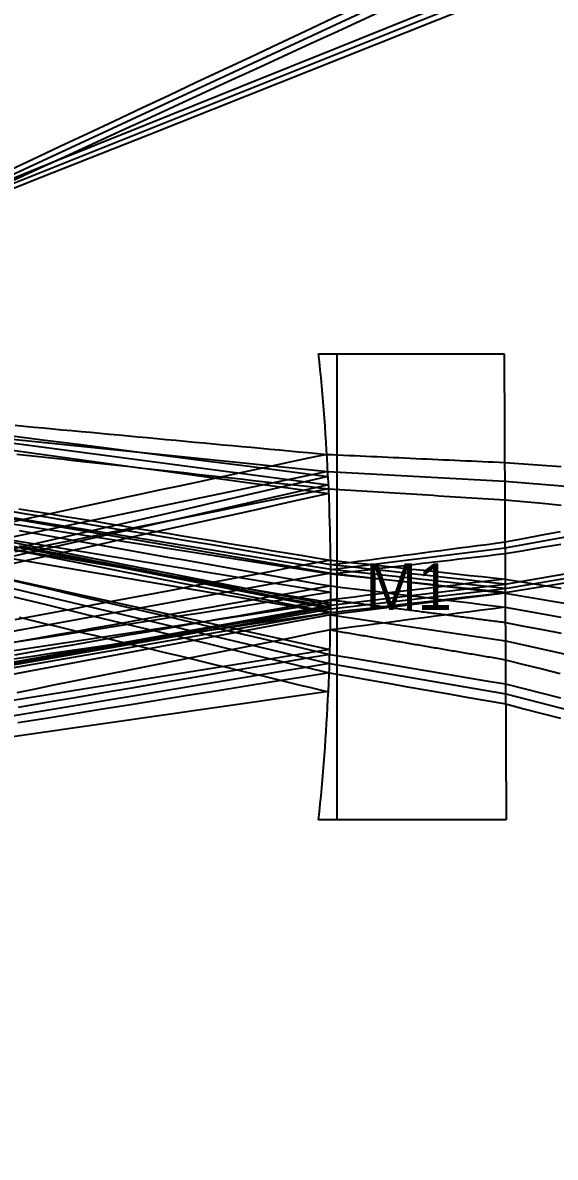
# Model space of a CAD drawing. Header units: millimetres. Extents: x -1037 to 1592, y -235 to 734.
# Drawn here: x 335 to 620, y -206 to 402 of the extents above; entities that cross this region are included whole.
import ezdxf

# ---------------------------------------------------------------- set-up
doc = ezdxf.new("R2010")
doc.units = ezdxf.units.MM
for name, color, linetype in [('main_beam', 255, 'Continuous'), ('main_beam_width', 255, 'Continuous'), ('Mirrors', 255, 'Continuous'), ('text', 255, 'Continuous')]:
    doc.layers.add(name, color=color, linetype=linetype)

msp = doc.modelspace()

# ---------------------------------------------------------------- linework, layer by layer
at = {"layer": 'main_beam'}
for p, q in [((297.59, 306.19), (1204.31, 727.93)), ((298.51, 303.82), (1226.81, 675.67)), ((593.38, 120.91), (1577.61, 297.82)), ((593.48, 99.14), (1579.4, 266.31)), ((-3.86, 221.25), (498.76, 154.61)), ((-3.06, 213.14), (498.41, 161.79)), ((-1.18, 193.21), (499.98, 107.35)), ((499.96, 109.3), (-0.94, 190.54)), ((499.94, 88.15), (-0.59, 186.64)), ((0.25, 177.18), (499.29, 58.81)), ((0.37, 175.78), (499.53, 66.42)), ((0.44, 174.98), (499.97, 91.55)), ((498.41, 161.79), (-480.64, -41.85)), ((498.41, 161.79), (593.22, 156.65)), ((498.76, 154.61), (-476.51, -66.42)), ((593.22, 156.65), (1589.98, 76.17)), ((499.96, 109.3), (593.38, 120.91)), ((499.98, 107.35), (-483.52, -73.57)), ((593.48, 99.14), (499.96, 109.3)), ((499.98, 107.35), (593.49, 96.57)), ((499.94, 88.15), (593.48, 99.14)), ((499.97, 91.55), (-488.59, -59.28)), ((593.49, 96.57), (499.91, 84.95)), ((593.49, 96.57), (1579.26, -71.48)), ((0, 0), (499.94, 88.15)), ((499.91, 84.95), (-482.95, -99.4)), ((499.91, 84.95), (593.6, 70.93)), ((593.6, 70.93), (1569.85, -145.73)), ((499.53, 66.42), (-487.74, -92.61)), ((499.29, 58.81), (-487.25, -104.67)), ((499.29, 58.81), (593.72, 42.52)), ((593.72, 42.52), (1562.37, -205.93))]:
    msp.add_line(p, q, dxfattribs=at)
at = {"layer": 'main_beam_width'}
for points in [[(297.61, 306.14), (349.14, 326.9), (400.67, 347.67), (452.19, 368.45), (503.72, 389.22), (555.24, 409.99), (606.76, 430.77), (658.29, 451.54), (709.81, 472.32), (761.33, 493.09), (812.86, 513.87), (864.38, 534.65), (915.9, 555.43), (967.42, 576.21), (1018.94, 596.98), (1070.47, 617.76), (1121.99, 638.54), (1173.51, 659.32), (1225.03, 680.1)], [(299.41, 301.51), (351.03, 322.06), (402.65, 342.6), (454.27, 363.15), (505.89, 383.69), (557.51, 404.23), (609.13, 424.78), (660.75, 445.32), (712.37, 465.86), (763.99, 486.4), (815.61, 506.94), (867.23, 527.48), (918.85, 548.01), (970.47, 568.55), (1022.09, 589.09), (1073.72, 609.63), (1125.34, 630.16), (1176.96, 650.7), (1228.58, 671.24)], [(296.6, 308.76), (311.19, 315.62), (325.78, 322.49), (340.38, 329.35), (354.97, 336.21), (369.56, 343.08), (384.15, 349.94), (398.75, 356.8), (413.34, 363.67), (427.93, 370.53), (442.52, 377.4), (457.12, 384.26), (471.71, 391.13), (486.3, 397.99), (500.89, 404.85), (515.49, 411.72), (530.08, 418.58), (544.67, 425.45), (559.26, 432.31), (573.86, 439.18), (588.45, 446.04), (603.04, 452.91), (617.63, 459.77), (632.22, 466.63)], [(298.59, 303.63), (313.24, 310.37), (327.9, 317.11), (342.56, 323.85), (357.21, 330.59), (371.87, 337.34), (386.52, 344.08), (401.18, 350.82), (415.84, 357.56), (430.49, 364.3), (445.15, 371.04), (459.81, 377.78), (474.46, 384.52), (489.12, 391.26), (503.78, 398), (518.43, 404.74), (533.09, 411.48), (547.75, 418.22), (562.4, 424.96), (577.06, 431.7), (591.72, 438.44), (606.37, 445.18), (621.03, 451.92)], [(-4.12, 223.91), (17.73, 221.09), (39.59, 218.28), (61.44, 215.46), (83.3, 212.65), (105.15, 209.83), (127.01, 207.02), (148.86, 204.2), (170.72, 201.39), (192.57, 198.57), (214.43, 195.76), (236.28, 192.94), (258.14, 190.13), (279.99, 187.32), (301.85, 184.5), (323.7, 181.69), (345.56, 178.87), (367.41, 176.06), (389.27, 173.25), (411.12, 170.43), (432.98, 167.62), (454.83, 164.81), (476.68, 161.99), (498.54, 159.18)], [(-3.59, 218.59), (18.26, 215.61), (40.11, 212.63), (61.96, 209.65), (83.81, 206.67), (105.66, 203.69), (127.51, 200.71), (149.36, 197.73), (171.21, 194.75), (193.06, 191.77), (214.91, 188.79), (236.76, 185.81), (258.61, 182.83), (280.46, 179.85), (302.31, 176.87), (324.16, 173.89), (346.01, 170.9), (367.86, 167.92), (389.71, 164.94), (411.56, 161.96), (433.41, 158.98), (455.26, 156), (477.11, 153.02), (498.96, 150.03)], [(499.96, 90.13), (444.32, 101.06), (388.68, 112), (333.04, 122.94), (277.4, 133.88), (221.77, 144.83), (166.13, 155.79), (110.5, 166.75), (54.86, 177.71), (-0.77, 188.67)], [(499.92, 86.18), (444.33, 97.13), (388.74, 108.08), (333.15, 119.02), (277.56, 129.96), (221.97, 140.9), (166.38, 151.83), (110.78, 162.76), (55.19, 173.68), (-0.41, 184.6)], [(330.76, 186.6), (335.82, 186.13), (340.89, 185.66), (345.95, 185.18), (351.02, 184.71), (356.08, 184.24), (361.15, 183.77), (366.21, 183.29), (371.28, 182.82), (376.34, 182.35), (381.41, 181.87), (386.47, 181.4), (391.54, 180.93), (396.6, 180.46), (401.67, 179.98), (406.73, 179.51), (411.8, 179.04), (416.86, 178.56), (421.93, 178.09), (426.99, 177.62), (432.06, 177.15), (437.12, 176.67), (442.19, 176.2), (447.25, 175.73), (452.31, 175.25), (457.38, 174.78), (462.44, 174.31), (467.51, 173.84), (472.57, 173.36), (477.64, 172.89), (482.7, 172.42), (487.77, 171.95), (492.83, 171.47), (497.9, 171)], [(-0.02, 180.25), (21.69, 175.18), (43.41, 170.12), (65.13, 165.05), (86.84, 159.99), (108.56, 154.92), (130.27, 149.86), (151.99, 144.79), (173.71, 139.73), (195.42, 134.66), (217.14, 129.6), (238.86, 124.53), (260.57, 119.47), (282.29, 114.4), (304, 109.34), (325.72, 104.27), (347.44, 99.21), (369.15, 94.14), (390.87, 89.08), (412.59, 84.01), (434.3, 78.95), (456.02, 73.89), (477.74, 68.82), (499.45, 63.76)], [(0.09, 179.01), (35.79, 173.16), (71.5, 167.3), (107.21, 161.44), (142.92, 155.59), (178.62, 149.73), (214.33, 143.88), (250.04, 138.02), (285.75, 132.17), (321.46, 126.31), (357.16, 120.45), (392.87, 114.6), (428.58, 108.74), (464.29, 102.89), (500, 97.03)], [(0.51, 174.09), (22.19, 168.87), (43.87, 163.64), (65.55, 158.41), (87.23, 153.19), (108.9, 147.96), (130.58, 142.73), (152.26, 137.5), (173.94, 132.28), (195.62, 127.05), (217.3, 121.82), (238.97, 116.59), (260.65, 111.36), (282.33, 106.14), (304.01, 100.91), (325.69, 95.68), (347.37, 90.45), (369.04, 85.22), (390.72, 79.99), (412.4, 74.77), (434.08, 69.54), (455.76, 64.31), (477.43, 59.08), (499.11, 53.85)], [(0.78, 170.95), (36.43, 164.89), (72.09, 158.82), (107.74, 152.76), (143.39, 146.7), (179.04, 140.64), (214.7, 134.57), (250.35, 128.51), (286, 122.45), (321.66, 116.39), (357.31, 110.32), (392.96, 104.26), (428.61, 98.2), (464.27, 92.13), (499.92, 86.07)], [(497.9, 171.01), (488.01, 168.89), (478.12, 166.76), (468.23, 164.64), (458.34, 162.52), (448.45, 160.39), (438.56, 158.27), (428.67, 156.15), (418.78, 154.02), (408.89, 151.9), (399, 149.78), (389.11, 147.65), (379.22, 145.53), (369.33, 143.41), (359.44, 141.28), (349.55, 139.16), (339.66, 137.04), (329.77, 134.91)], [(331.7, 171.19), (336.76, 170.63), (341.83, 170.06), (346.89, 169.5), (351.96, 168.93), (357.02, 168.37), (362.09, 167.8), (367.15, 167.24), (372.22, 166.67), (377.28, 166.11), (382.35, 165.54), (387.41, 164.98), (392.48, 164.41), (397.54, 163.85), (402.61, 163.29), (407.67, 162.72), (412.74, 162.16), (417.81, 161.59), (422.87, 161.03), (427.94, 160.46), (433, 159.9), (438.07, 159.33), (443.13, 158.77), (448.2, 158.2), (453.26, 157.64), (458.33, 157.07), (463.39, 156.51), (468.46, 155.95), (473.52, 155.38), (478.59, 154.82), (483.65, 154.25), (488.72, 153.69), (493.78, 153.12), (498.85, 152.56)], [(497.9, 171), (500.88, 170.87), (503.85, 170.73), (506.83, 170.59), (509.81, 170.46), (512.79, 170.32), (515.76, 170.19), (518.74, 170.05), (521.72, 169.92), (524.7, 169.78), (527.67, 169.64), (530.65, 169.51), (533.63, 169.37), (536.61, 169.24), (539.58, 169.1), (542.56, 168.96), (545.54, 168.83), (548.52, 168.69), (551.49, 168.56), (554.47, 168.42), (557.45, 168.28), (560.43, 168.15), (563.4, 168.01), (566.38, 167.88), (569.36, 167.74), (572.34, 167.61), (575.32, 167.47), (578.29, 167.33), (581.27, 167.2), (584.25, 167.06), (587.23, 166.93), (590.2, 166.79), (593.18, 166.65)], [(593.18, 166.65), (603.27, 165.96), (613.35, 165.27), (623.44, 164.58)], [(498.54, 159.18), (478.22, 154.5), (457.91, 149.81), (437.59, 145.13), (417.27, 140.44), (396.96, 135.75), (376.64, 131.07), (356.32, 126.38), (336.01, 121.69), (315.69, 117.01)], [(498.85, 152.57), (488.96, 150.58), (479.07, 148.59), (469.18, 146.6), (459.3, 144.61), (449.41, 142.62), (439.52, 140.63), (429.63, 138.64), (419.74, 136.64), (409.85, 134.65), (399.97, 132.66), (390.08, 130.67), (380.19, 128.68), (370.3, 126.69), (360.41, 124.7), (350.52, 122.71), (340.64, 120.72), (330.75, 118.73)], [(498.85, 152.56), (501.8, 152.38), (504.75, 152.19), (507.7, 152), (510.65, 151.82), (513.6, 151.63), (516.55, 151.45), (519.5, 151.26), (522.45, 151.08), (525.4, 150.89), (528.35, 150.71), (531.31, 150.52), (534.26, 150.34), (537.21, 150.15), (540.16, 149.97), (543.11, 149.78), (546.06, 149.59), (549.01, 149.41), (551.96, 149.22), (554.91, 149.04), (557.86, 148.85), (560.81, 148.67), (563.76, 148.48), (566.71, 148.3), (569.66, 148.11), (572.61, 147.93), (575.56, 147.74), (578.52, 147.56), (581.47, 147.37), (584.42, 147.19), (587.37, 147), (590.32, 146.81), (593.27, 146.63)], [(498.96, 150.04), (478.64, 145.51), (458.32, 140.99), (438, 136.47), (417.68, 131.94), (397.36, 127.42), (377.04, 122.9), (356.72, 118.37), (336.4, 113.85), (316.08, 109.33)], [(593.27, 146.62), (603.32, 145.69), (613.37, 144.75), (623.42, 143.81)], [(499.94, 111.77), (487.41, 113.86), (474.87, 115.96), (462.34, 118.05), (449.81, 120.15), (437.27, 122.24), (424.74, 124.34), (412.21, 126.43), (399.67, 128.53), (387.14, 130.62), (374.61, 132.72), (362.07, 134.82), (349.54, 136.91), (337, 139.01), (324.47, 141.1)], [(332.77, 141.85), (340.73, 140.53), (348.69, 139.22), (356.65, 137.91), (364.6, 136.59), (372.56, 135.28), (380.52, 133.97), (388.48, 132.65), (396.44, 131.34), (404.4, 130.03), (412.36, 128.72), (420.32, 127.4), (428.28, 126.09), (436.24, 124.78), (444.2, 123.46), (452.16, 122.15), (460.12, 120.84), (468.08, 119.53), (476.04, 118.21), (484, 116.9), (491.96, 115.59), (499.92, 114.27)], [(499.98, 106.83), (487.47, 108.8), (474.96, 110.77), (462.45, 112.73), (449.93, 114.7), (437.42, 116.67), (424.91, 118.64), (412.4, 120.6), (399.89, 122.57), (387.38, 124.54), (374.87, 126.5), (362.35, 128.47), (349.84, 130.44), (337.33, 132.4), (324.82, 134.37)], [(333.05, 130.09), (341, 128.67), (348.95, 127.26), (356.9, 125.85), (364.85, 124.44), (372.8, 123.02), (380.75, 121.61), (388.7, 120.2), (396.65, 118.79), (404.6, 117.37), (412.55, 115.96), (420.5, 114.55), (428.45, 113.14), (436.4, 111.72), (444.35, 110.31), (452.3, 108.9), (460.25, 107.48), (468.2, 106.07), (476.15, 104.66), (484.1, 103.25), (492.05, 101.83), (500, 100.42)], [(593.37, 124.03), (603.29, 125.91), (613.2, 127.8), (623.12, 129.68)], [(333.07, 121.98), (338.13, 120.98), (343.18, 119.98), (348.24, 118.98), (353.3, 117.99), (358.35, 116.99), (363.41, 115.99), (368.47, 114.99), (373.52, 113.99), (378.58, 113), (383.64, 112), (388.7, 111), (393.75, 110), (398.81, 109.01), (403.87, 108.01), (408.92, 107.01), (413.98, 106.01), (419.04, 105.01), (424.09, 104.02), (429.15, 103.02), (434.21, 102.02), (439.27, 101.02), (444.32, 100.02), (449.38, 99.03), (454.44, 98.03), (459.49, 97.03), (464.55, 96.03), (469.61, 95.04), (474.66, 94.04), (479.72, 93.04), (484.78, 92.04), (489.84, 91.04), (494.89, 90.05), (499.95, 89.05)], [(499.94, 111.77), (504.86, 112.41), (509.78, 113.06), (514.69, 113.7), (519.61, 114.35), (524.53, 114.99), (529.44, 115.64), (534.36, 116.28), (539.28, 116.93), (544.2, 117.57), (549.11, 118.22), (554.03, 118.86), (558.95, 119.51), (563.86, 120.15), (568.78, 120.8), (573.7, 121.44), (578.62, 122.09), (583.53, 122.73), (588.45, 123.38), (593.37, 124.02)], [(593.39, 117.81), (603.36, 119.5), (613.32, 121.18), (623.29, 122.87)], [(499.98, 106.83), (504.9, 107.41), (509.81, 107.99), (514.73, 108.56), (519.65, 109.14), (524.56, 109.72), (529.48, 110.3), (534.4, 110.87), (539.31, 111.45), (544.23, 112.03), (549.15, 112.61), (554.06, 113.18), (558.98, 113.76), (563.9, 114.34), (568.81, 114.92), (573.73, 115.49), (578.64, 116.07), (583.56, 116.65), (588.48, 117.23), (593.39, 117.8)], [(499.92, 114.28), (489.34, 112.28), (478.76, 110.27), (468.18, 108.27), (457.61, 106.26), (447.03, 104.26), (436.45, 102.25), (425.87, 100.25), (415.3, 98.25), (404.72, 96.24), (394.14, 94.24), (383.56, 92.23), (372.99, 90.23), (362.41, 88.22), (351.83, 86.22), (341.25, 84.22), (330.68, 82.21)], [(499.92, 114.27), (506.15, 113.59), (512.39, 112.91), (518.62, 112.23), (524.86, 111.55), (531.09, 110.87), (537.33, 110.19), (543.57, 109.51), (549.8, 108.83), (556.04, 108.15), (562.27, 107.47), (568.51, 106.79), (574.75, 106.11), (580.98, 105.43), (587.22, 104.75), (593.45, 104.06)], [(593.47, 101.36), (583.07, 102.51), (572.68, 103.67), (562.29, 104.83), (551.9, 105.98), (541.51, 107.14), (531.12, 108.3), (520.73, 109.45), (510.33, 110.61), (499.94, 111.77)], [(593.49, 96.92), (583.1, 98.02), (572.71, 99.13), (562.32, 100.23), (551.93, 101.33), (541.54, 102.43), (531.15, 103.53), (520.76, 104.63), (510.37, 105.73), (499.98, 106.83)], [(593.45, 104.06), (587.22, 103.33), (580.99, 102.59), (574.76, 101.86), (568.53, 101.12), (562.3, 100.39), (556.06, 99.65), (549.83, 98.92), (543.6, 98.18), (537.37, 97.45), (531.14, 96.71), (524.91, 95.98), (518.67, 95.24), (512.44, 94.51), (506.21, 93.77), (499.98, 93.04)], [(593.45, 104.06), (603.44, 102.45), (613.42, 100.84), (623.41, 99.22)], [(593.47, 101.36), (612.05, 104.58), (630.63, 107.81)], [(500, 100.43), (489.43, 98.54), (478.85, 96.66), (468.28, 94.77), (457.71, 92.88), (447.14, 91), (436.56, 89.11), (425.99, 87.22), (415.42, 85.34), (404.85, 83.45), (394.27, 81.56), (383.7, 79.68), (373.13, 77.79), (362.56, 75.9), (351.98, 74.02), (341.41, 72.13), (330.84, 70.24)], [(499.96, 90.13), (510.35, 91.38), (520.74, 92.62), (531.13, 93.87), (541.52, 95.12), (551.91, 96.37), (562.3, 97.61), (572.69, 98.86), (583.08, 100.11), (593.47, 101.36)], [(500, 100.42), (506.23, 99.67), (512.47, 98.91), (518.7, 98.15), (524.94, 97.39), (531.17, 96.64), (537.41, 95.88), (543.64, 95.12), (549.88, 94.37), (556.11, 93.61), (562.35, 92.85), (568.58, 92.09), (574.82, 91.34), (581.05, 90.58), (587.28, 89.82), (593.52, 89.07)], [(593.49, 96.92), (612.11, 100.01), (630.73, 103.09)], [(500, 97.04), (490.01, 95.45), (480.03, 93.86), (470.04, 92.28), (460.06, 90.69), (450.07, 89.1), (440.09, 87.52), (430.1, 85.93), (420.12, 84.35), (410.14, 82.76), (400.15, 81.17), (390.17, 79.59), (380.18, 78), (370.2, 76.41), (360.21, 74.83), (350.23, 73.24), (340.24, 71.65), (330.26, 70.07)], [(499.98, 93.02), (490.01, 91.28), (480.05, 89.53), (470.08, 87.78), (460.12, 86.04), (450.15, 84.29), (440.19, 82.55), (430.22, 80.8), (420.25, 79.06), (410.29, 77.31), (400.32, 75.57), (390.36, 73.82), (380.39, 72.07), (370.42, 70.33), (360.46, 68.58), (350.49, 66.84), (340.53, 65.09), (330.56, 63.35)], [(499.92, 86.18), (510.32, 87.37), (520.71, 88.57), (531.11, 89.76), (541.5, 90.96), (551.9, 92.15), (562.3, 93.34), (572.69, 94.54), (583.09, 95.73), (593.49, 96.92)], [(499.98, 93.03), (500.92, 92.9), (501.87, 92.78), (502.82, 92.66), (503.76, 92.54), (504.71, 92.41), (505.65, 92.29), (506.6, 92.17), (507.54, 92.05), (508.49, 91.92), (509.43, 91.8), (510.38, 91.68), (511.32, 91.56), (512.27, 91.43), (513.21, 91.31), (514.16, 91.19), (515.1, 91.06), (516.05, 90.94), (516.99, 90.82), (517.94, 90.7), (518.88, 90.57), (519.83, 90.45), (520.77, 90.33), (521.72, 90.21), (522.66, 90.08), (523.61, 89.96), (524.56, 89.84), (525.5, 89.72), (526.45, 89.59), (527.39, 89.47), (528.34, 89.35), (529.28, 89.22), (530.23, 89.1), (531.17, 88.98), (532.12, 88.86), (533.06, 88.73), (534.01, 88.61), (534.95, 88.49), (535.9, 88.37), (536.84, 88.24), (537.79, 88.12), (538.73, 88), (539.68, 87.88), (540.62, 87.75), (541.57, 87.63), (542.51, 87.51), (543.46, 87.38), (544.4, 87.26), (545.35, 87.14), (546.29, 87.02), (547.24, 86.89), (548.19, 86.77), (549.13, 86.65), (550.08, 86.53), (551.02, 86.4), (551.97, 86.28), (552.91, 86.16), (553.86, 86.04), (554.8, 85.91), (555.75, 85.79), (556.69, 85.67), (557.64, 85.55), (558.58, 85.42), (559.53, 85.3), (560.47, 85.18), (561.42, 85.05), (562.36, 84.93), (563.31, 84.81), (564.25, 84.69), (565.2, 84.56), (566.14, 84.44), (567.09, 84.32), (568.03, 84.2), (568.98, 84.07), (569.93, 83.95), (570.87, 83.83), (571.82, 83.71), (572.76, 83.58), (573.71, 83.46), (574.65, 83.34), (575.6, 83.21), (576.54, 83.09), (577.49, 82.97), (578.43, 82.85), (579.38, 82.72), (580.32, 82.6), (581.27, 82.48), (582.21, 82.36), (583.16, 82.23), (584.1, 82.11), (585.05, 81.99), (585.99, 81.87), (586.94, 81.74), (587.88, 81.62), (588.83, 81.5), (589.77, 81.37), (590.72, 81.25), (591.66, 81.13), (592.61, 81.01), (593.56, 80.88)], [(-0.16, 0.89), (27.64, 5.79), (55.43, 10.71), (83.22, 15.63), (111.01, 20.57), (138.79, 25.51), (166.58, 30.46), (194.37, 35.41), (222.15, 40.37), (249.93, 45.33), (277.71, 50.3), (305.5, 55.27), (333.28, 60.25), (361.06, 65.22), (388.84, 70.2), (416.62, 75.18), (444.4, 80.16), (472.18, 85.14), (499.96, 90.13)], [(0.16, -0.89), (27.91, 4), (55.67, 8.88), (83.43, 13.75), (111.19, 18.61), (138.95, 23.47), (166.71, 28.31), (194.48, 33.15), (222.24, 37.99), (250.01, 42.82), (277.77, 47.65), (305.54, 52.47), (333.31, 57.29), (361.08, 62.11), (388.84, 66.93), (416.61, 71.74), (444.38, 76.56), (472.15, 81.37), (499.92, 86.18)], [(499.92, 86.08), (489.93, 84.62), (479.95, 83.15), (469.96, 81.69), (459.97, 80.23), (449.99, 78.77), (440, 77.31), (430.02, 75.85), (420.03, 74.39), (410.04, 72.93), (400.06, 71.47), (390.07, 70.01), (380.09, 68.55), (370.1, 67.09), (360.11, 65.63), (350.13, 64.17), (340.14, 62.7), (330.16, 61.24)], [(499.95, 89.13), (489.97, 87.35), (479.98, 85.57), (469.99, 83.78), (460.01, 82), (450.02, 80.22), (440.04, 78.44), (430.05, 76.65), (420.07, 74.87), (410.08, 73.09), (400.1, 71.31), (390.11, 69.52), (380.13, 67.74), (370.14, 65.96), (360.16, 64.18), (350.17, 62.39), (340.19, 60.61), (330.2, 58.83)], [(593.52, 89.07), (587.27, 88.25), (581.02, 87.44), (574.77, 86.62), (568.52, 85.81), (562.27, 84.99), (556.02, 84.18), (549.77, 83.37), (543.52, 82.55), (537.27, 81.74), (531.02, 80.92), (524.77, 80.11), (518.53, 79.29), (512.28, 78.48), (506.03, 77.67), (499.78, 76.85)], [(593.52, 89.06), (603.45, 87.28), (613.38, 85.49), (623.31, 83.71)], [(332.92, 83.66), (337.94, 82.45), (342.96, 81.23), (347.99, 80.02), (353.01, 78.81), (358.03, 77.6), (363.06, 76.39), (368.08, 75.18), (373.1, 73.97), (378.13, 72.76), (383.15, 71.55), (388.17, 70.34), (393.19, 69.13), (398.22, 67.91), (403.24, 66.7), (408.26, 65.49), (413.29, 64.28), (418.31, 63.07), (423.33, 61.86), (428.36, 60.65), (433.38, 59.44), (438.4, 58.23), (443.42, 57.02), (448.45, 55.8), (453.47, 54.59), (458.49, 53.38), (463.52, 52.17), (468.54, 50.96), (473.56, 49.75), (478.59, 48.54), (483.61, 47.33), (488.63, 46.12), (493.66, 44.91), (498.68, 43.7)], [(593.56, 80.85), (603.5, 78.94), (613.45, 77.03), (623.39, 75.12)], [(499.78, 76.84), (489.89, 74.86), (480, 72.88), (470.11, 70.9), (460.22, 68.92), (450.33, 66.95), (440.44, 64.97), (430.55, 62.99), (420.66, 61.01), (410.77, 59.03), (400.88, 57.05), (390.99, 55.08), (381.1, 53.1), (371.21, 51.12), (361.32, 49.14), (351.44, 47.16), (341.55, 45.18), (331.66, 43.21)], [(499.78, 76.84), (500.72, 76.68), (501.67, 76.52), (502.62, 76.36), (503.57, 76.2), (504.52, 76.04), (505.47, 75.88), (506.41, 75.72), (507.36, 75.56), (508.31, 75.4), (509.26, 75.24), (510.21, 75.07), (511.15, 74.91), (512.1, 74.75), (513.05, 74.59), (514, 74.43), (514.95, 74.27), (515.89, 74.11), (516.84, 73.95), (517.79, 73.79), (518.74, 73.63), (519.69, 73.47), (520.64, 73.3), (521.58, 73.14), (522.53, 72.98), (523.48, 72.82), (524.43, 72.66), (525.38, 72.5), (526.32, 72.34), (527.27, 72.18), (528.22, 72.02), (529.17, 71.86), (530.12, 71.69), (531.07, 71.53), (532.01, 71.37), (532.96, 71.21), (533.91, 71.05), (534.86, 70.89), (535.81, 70.73), (536.75, 70.57), (537.7, 70.41), (538.65, 70.25), (539.6, 70.09), (540.55, 69.92), (541.49, 69.76), (542.44, 69.6), (543.39, 69.44), (544.34, 69.28), (545.29, 69.12), (546.24, 68.96), (547.18, 68.8), (548.13, 68.64), (549.08, 68.48), (550.03, 68.32), (550.98, 68.15), (551.92, 67.99), (552.87, 67.83), (553.82, 67.67), (554.77, 67.51), (555.72, 67.35), (556.66, 67.19), (557.61, 67.03), (558.56, 66.87), (559.51, 66.71), (560.46, 66.54), (561.41, 66.38), (562.35, 66.22), (563.3, 66.06), (564.25, 65.9), (565.2, 65.74), (566.15, 65.58), (567.09, 65.42), (568.04, 65.26), (568.99, 65.1), (569.94, 64.94), (570.89, 64.77), (571.84, 64.61), (572.78, 64.45), (573.73, 64.29), (574.68, 64.13), (575.63, 63.97), (576.58, 63.81), (577.52, 63.65), (578.47, 63.49), (579.42, 63.33), (580.37, 63.17), (581.32, 63), (582.26, 62.84), (583.21, 62.68), (584.16, 62.52), (585.11, 62.36), (586.06, 62.2), (587.01, 62.04), (587.95, 61.88), (588.9, 61.72), (589.85, 61.56), (590.8, 61.39), (591.75, 61.23), (592.69, 61.07), (593.64, 60.91)], [(499.45, 63.76), (484.27, 61.18), (469.09, 58.59), (453.91, 56.01), (438.73, 53.42), (423.55, 50.83), (408.37, 48.25), (393.19, 45.66), (378, 43.08), (362.82, 40.49), (347.64, 37.91), (332.46, 35.32)], [(499.45, 63.76), (509.92, 61.99), (520.4, 60.23), (530.87, 58.47), (541.34, 56.7), (551.81, 54.94), (562.28, 53.17), (572.76, 51.41), (583.23, 49.64), (593.7, 47.88)], [(593.64, 60.88), (603.42, 58.41), (613.2, 55.94), (622.97, 53.48)], [(499.11, 53.86), (483.94, 51.41), (468.76, 48.97), (453.59, 46.52), (438.42, 44.08), (423.24, 41.63), (408.07, 39.19), (392.9, 36.74), (377.72, 34.3), (362.55, 31.85), (347.37, 29.41), (332.2, 26.96)], [(499.11, 53.85), (509.63, 52), (520.14, 50.14), (530.66, 48.29), (541.17, 46.43), (551.69, 44.57), (562.2, 42.72), (572.72, 40.86), (583.23, 39.01), (593.75, 37.15)], [(498.68, 43.78), (488.73, 42.34), (478.77, 40.91), (468.82, 39.48), (458.86, 38.05), (448.91, 36.62), (438.95, 35.19), (429, 33.76), (419.04, 32.33), (409.08, 30.9), (399.13, 29.46), (389.17, 28.03), (379.22, 26.6), (369.26, 25.17), (359.31, 23.74), (349.35, 22.31), (339.4, 20.88), (329.44, 19.45)], [(593.7, 47.88), (603.51, 45.42), (613.32, 42.96), (623.14, 40.51)], [(593.75, 37.15), (603.5, 34.58), (613.26, 32.02), (623.02, 29.46)]]:
    msp.add_lwpolyline(points, dxfattribs=at)
at = {"layer": 'Mirrors'}
for p, q in [((493.47, 225), (592.93, 225)), ((503.47, -25), (503.47, 225)), ((592.93, 225), (594.02, -25)), ((594.02, -25), (493.47, -25))]:
    msp.add_line(p, q, dxfattribs=at)
msp.add_lwpolyline([(493.47, -25), (493.92, -20.69), (494.34, -16.38), (494.76, -12.07), (495.15, -7.76), (495.53, -3.45), (495.9, 0.86), (496.25, 5.17), (496.58, 9.48), (496.9, 13.79), (497.2, 18.1), (497.49, 22.41), (497.76, 26.72), (498.02, 31.03), (498.26, 35.34), (498.48, 39.66), (498.69, 43.97), (498.88, 48.28), (499.06, 52.59), (499.23, 56.9), (499.37, 61.21), (499.5, 65.52), (499.62, 69.83), (499.72, 74.14), (499.81, 78.45), (499.88, 82.76), (499.93, 87.07), (499.97, 91.38), (499.99, 95.69), (500, 100), (500, 100), (499.99, 104.31), (499.97, 108.62), (499.93, 112.93), (499.88, 117.24), (499.81, 121.55), (499.72, 125.86), (499.62, 130.17), (499.5, 134.48), (499.37, 138.79), (499.23, 143.1), (499.06, 147.41), (498.88, 151.72), (498.69, 156.03), (498.48, 160.34), (498.26, 164.66), (498.02, 168.97), (497.76, 173.28), (497.49, 177.59), (497.2, 181.9), (496.9, 186.21), (496.58, 190.52), (496.25, 194.83), (495.9, 199.14), (495.53, 203.45), (495.15, 207.76), (494.76, 212.07), (494.34, 216.38), (493.92, 220.69), (493.47, 225)], dxfattribs=at)

# ---------------------------------------------------------------- texts
at = {"layer": 'text'}
msp.add_text('M1', height=25, dxfattribs=at).set_placement((518.47, 87.5))

doc.saveas('drawing.dxf')
